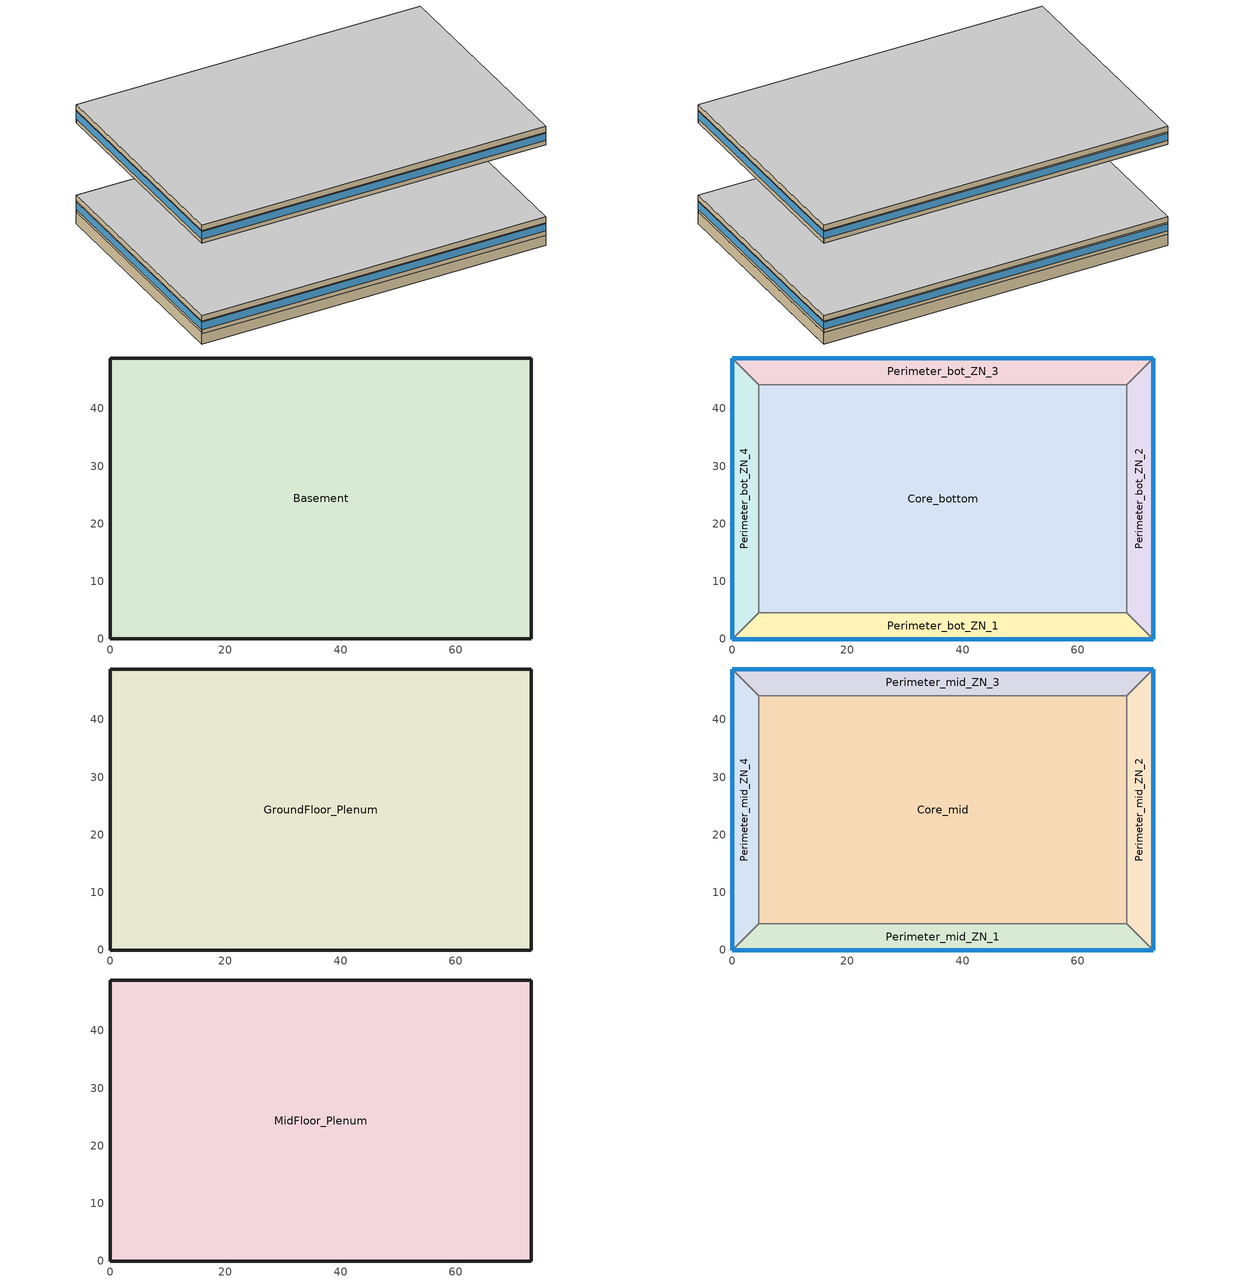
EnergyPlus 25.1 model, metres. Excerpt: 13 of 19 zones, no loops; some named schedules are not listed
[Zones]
Basement
 floor ground (Unheated - 4in Slab with Carpet_Ext-slab): 73.11,48.78 73.11,0.04 0,0.04 0,48.78 z-2.24
 wall ground (Unheated - 4in Slab with Carpet_Ext-slab): 73.11,48.78 0,48.78 0,0.04 73.11,0.04 73.11,48.78 z-2.24:0.2
Core_bottom
 floor to Basement (INT-FLOOR-TOPSIDE): 68.53,44.16 68.53,4.57 4.57,4.57 4.57,44.16 z0
 wall to Perimeter_bot_ZN_1 (Standard_Int-Wall): 4.57,4.57 68.53,4.57 z0:2.74
 wall to Perimeter_bot_ZN_4 (Standard_Int-Wall): 4.57,44.16 4.57,4.57 z0:2.74
 wall to Perimeter_bot_ZN_3 (Standard_Int-Wall): 68.53,44.16 4.57,44.16 z0:2.74
 wall to Perimeter_bot_ZN_2 (Standard_Int-Wall): 68.53,4.57 68.53,44.16 z0:2.74
Perimeter_bot_ZN_3
 floor to Basement (INT-FLOOR-TOPSIDE): 4.57,44.16 0,48.74 73.11,48.74 68.53,44.16 z0
 wall outside (Mass_R-7.6 ci_Ext-wall): 73.11,48.74 0,48.74 z0:2.74
 wall to Perimeter_bot_ZN_4 (Standard_Int-Wall): 0,48.74 4.57,44.16 z0:2.74
 wall to Perimeter_bot_ZN_2 (Standard_Int-Wall): 68.53,44.16 73.11,48.74 z0:2.74
 window (std_window_UValue_3.237_SHGC_0.49_VT_0.622): 73.11,48.74 0,48.74 z0.91:2.5
Perimeter_bot_ZN_2
 floor to Basement (INT-FLOOR-TOPSIDE): 68.53,44.16 73.11,48.74 73.11,0 68.53,4.57 z0
 wall outside (Mass_R-7.6 ci_Ext-wall): 73.11,0 73.11,48.74 z0:2.74
 wall to Perimeter_bot_ZN_1 (Standard_Int-Wall): 68.53,4.57 73.11,0 z0:2.74
 window (std_window_UValue_3.237_SHGC_0.39_VT_0.495_east): 73.11,0 73.11,48.74 z0.91:2.5
Perimeter_bot_ZN_1
 floor to Basement (INT-FLOOR-TOPSIDE): 68.53,4.57 73.11,0 0,0 4.57,4.57 z0
 wall outside (Mass_R-7.6 ci_Ext-wall): 0,0 73.11,0 z0:2.74
 wall to Perimeter_bot_ZN_4 (Standard_Int-Wall): 4.57,4.57 0,0 z0:2.74
 window (std_window_UValue_3.237_SHGC_0.39_VT_0.495): 0,0 73.11,0 z0.91:2.5
Perimeter_bot_ZN_4
 floor to Basement (INT-FLOOR-TOPSIDE): 4.57,4.57 0,0 0,48.74 4.57,44.16 z0
 wall outside (Mass_R-7.6 ci_Ext-wall): 0,48.74 0,0 z0:2.74
 window (std_window_UValue_3.237_SHGC_0.39_VT_0.495_west): 0,48.74 0,0 z0.91:2.5
GroundFloor_Plenum
 floor to Core_bottom (DropCeiling): 68.53,4.57 4.57,4.57 4.57,44.16 68.53,44.16 z2.74
 floor to Perimeter_bot_ZN_1 (DropCeiling): 4.57,4.57 68.53,4.57 73.11,0 0,0 z2.74
 floor to Perimeter_bot_ZN_2 (DropCeiling): 73.11,48.74 73.11,0 68.53,4.57 68.53,44.16 z2.74
 floor to Perimeter_bot_ZN_3 (DropCeiling): 68.53,44.16 4.57,44.16 0,48.74 73.11,48.74 z2.74
 floor to Perimeter_bot_ZN_4 (DropCeiling): 4.57,44.16 4.57,4.57 0,0 0,48.74 z2.74
 wall outside (Mass_R-7.6 ci_Ext-wall): 0,48.74 0,0 73.11,0 73.11,48.74 0,48.74 z2.74:3.96
 ceiling adiabatic (INT-FLOOR-UNDERSIDE): 73.11,0 73.11,48.74 0,48.74 0,0 z3.96
Core_mid
 floor adiabatic (INT-FLOOR-TOPSIDE): 68.53,44.16 68.53,4.57 4.57,4.57 4.57,44.16 z19.82
 wall to Perimeter_mid_ZN_1 (Standard_Int-Wall): 4.57,4.57 68.53,4.57 z19.82:22.56
 wall to Perimeter_mid_ZN_4 (Standard_Int-Wall): 4.57,44.16 4.57,4.57 z19.82:22.56
 wall to Perimeter_mid_ZN_3 (Standard_Int-Wall): 68.53,44.16 4.57,44.16 z19.82:22.56
 wall to Perimeter_mid_ZN_2 (Standard_Int-Wall): 68.53,4.57 68.53,44.16 z19.82:22.56
Perimeter_mid_ZN_3
 floor adiabatic (INT-FLOOR-TOPSIDE): 4.57,44.16 0,48.74 73.11,48.74 68.53,44.16 z19.82
 wall outside (Mass_R-7.6 ci_Ext-wall): 73.11,48.74 0,48.74 z19.82:22.56
 wall to Perimeter_mid_ZN_4 (Standard_Int-Wall): 0,48.74 4.57,44.16 z19.82:22.56
 wall to Perimeter_mid_ZN_2 (Standard_Int-Wall): 68.53,44.16 73.11,48.74 z19.82:22.56
 window (std_window_UValue_3.237_SHGC_0.49_VT_0.622): 73.11,48.74 0,48.74 z20.73:22.32
Perimeter_mid_ZN_2
 floor adiabatic (INT-FLOOR-TOPSIDE): 68.53,44.16 73.11,48.74 73.11,0 68.53,4.57 z19.82
 wall outside (Mass_R-7.6 ci_Ext-wall): 73.11,0 73.11,48.74 z19.82:22.56
 wall to Perimeter_mid_ZN_1 (Standard_Int-Wall): 68.53,4.57 73.11,0 z19.82:22.56
 window (std_window_UValue_3.237_SHGC_0.39_VT_0.495_east): 73.11,0 73.11,48.74 z20.73:22.32
Perimeter_mid_ZN_1
 floor adiabatic (INT-FLOOR-TOPSIDE): 68.53,4.57 73.11,0 0,0 4.57,4.57 z19.82
 wall outside (Mass_R-7.6 ci_Ext-wall): 0,0 73.11,0 z19.82:22.56
 wall to Perimeter_mid_ZN_4 (Standard_Int-Wall): 4.57,4.57 0,0 z19.82:22.56
 window (std_window_UValue_3.237_SHGC_0.39_VT_0.495): 0,0 73.11,0 z20.73:22.32
Perimeter_mid_ZN_4
 floor adiabatic (INT-FLOOR-TOPSIDE): 4.57,4.57 0,0 0,48.74 4.57,44.16 z19.82
 wall outside (Mass_R-7.6 ci_Ext-wall): 0,48.74 0,0 z19.82:22.56
 window (std_window_UValue_3.237_SHGC_0.39_VT_0.495_west): 0,48.74 0,0 z20.73:22.32
MidFloor_Plenum
 floor to Perimeter_mid_ZN_1 (DropCeiling): 73.11,0 0,0 4.57,4.57 68.53,4.57 z22.56
 floor to Perimeter_mid_ZN_4 (DropCeiling): 0,0 0,48.74 4.57,44.16 4.57,4.57 z22.56
 floor to Perimeter_mid_ZN_2 (DropCeiling): 73.11,0 68.53,4.57 68.53,44.16 73.11,48.74 z22.56
 floor to Perimeter_mid_ZN_3 (DropCeiling): 0,48.74 73.11,48.74 68.53,44.16 4.57,44.16 z22.56
 floor to Core_mid (DropCeiling): 68.53,4.57 4.57,4.57 4.57,44.16 68.53,44.16 z22.56
 wall outside (Mass_R-7.6 ci_Ext-wall): 73.11,48.74 0,48.74 0,0 73.11,0 73.11,48.74 z22.56:23.78
 ceiling adiabatic (INT-FLOOR-UNDERSIDE): 73.11,48.74 0,48.74 0,0 73.11,0 z23.78
[Building]
Benchmark Large Office New V1.1_3.1: North Axis {deg}=0; Terrain=City; Loads Convergence Tolerance Value {W}=0.04; Temperature Convergence Tolerance Value {deltaC}=0.2; Solar Distribution=FullInteriorAndExterior; Maximum Number of Warmup Days=25; Minimum Number of Warmup Days=6
[Site:Location]
CHICAGO_IL_USA TMY2-94846: Latitude {deg}=41.78; Longitude {deg}=-87.75; Time Zone {hr}=-6; Elevation {m}=190
[Site:GroundTemperature:BuildingSurface]
19.96, 19.94, 19.99, 20.04, 20.09, 20.17, 20.21, 20.24, 20.23, 20.2, 20.17, 20.12
[Site:WaterMainsTemperature]
Calculation Method=CORRELATION; Annual Average Outdoor Air Temperature {C}=9.69; Maximum Difference In Monthly Average Outdoor Air Temperatures {deltaC}=28.1
[SizingPeriod:DesignDay] Day of Month=21; Humidity Condition Type=Wetbulb; Barometric Pressure {Pa}=99063; Rain Indicator=No; Snow Indicator=No; Daylight Saving Time Indicator=No; Solar Model Indicator=ASHRAEClearSky
Name | Month | Day Type | Maximum Dry-Bulb Temperature {C} | Daily Dry-Bulb Temperature Range {deltaC} | Wetbulb or DewPoint at Maximum Dry-Bulb {C} | Wind Speed {m/s} | Wind Direction {deg} | Sky Clearness
CHICAGO Ann Htg 99.6% Condns DB | 1 | WinterDesignDay | -20.6 | 0 | -20.6 | 4.9 | 270 | 0
CHICAGO Ann Clg .4% Condns DB=>MWB | 7 | SummerDesignDay | 33.2 | 10.7 | 23.8 | 5.3 | 230 | 1
[WindowMaterial:Glazing] Optical Data Type=SpectralAverage; Thickness {m}=0.003; Infrared Transmittance at Normal Incidence=0; Front Side Infrared Hemispherical Emissivity=0.9; Back Side Infrared Hemispherical Emissivity=0.9; Conductivity {W/m-K}=0.0199; Dirt Correction Factor for Solar and Visible Transmittance=1; Solar Diffusing=No
Name | Solar Transmittance at Normal Incidence | Front Side Solar Reflectance at Normal Incidence | Back Side Solar Reflectance at Normal Incidence | Visible Transmittance at Normal Incidence | Front Side Visible Reflectance at Normal Incidence | Back Side Visible Reflectance at Normal Incidence
Theoretical Glass [66] | 0.3832 | 0.5668 | 0.5668 | 0.495 | 0.455 | 0.455
Theoretical Glass [67] | 0.4826 | 0.4674 | 0.4674 | 0.6216 | 0.3284 | 0.3284
[Material] Thermal Absorptance=0.9
Name | Roughness | Thickness {m} | Conductivity {W/m-K} | Density {kg/m3} | Specific Heat {J/kg-K} | Solar Absorptance | Visible Absorptance
GP01 1/2 GYPSUM | Smooth | 0.0127 | 0.16 | 800 | 1090 | 0.7 | 0.5
1IN Stucco | Smooth | 0.0253 | 0.6918 | 1858 | 837 | 0.92 | 0.92
8IN Concrete HW | MediumRough | 0.2033 | 1.7296 | 2243 | 837 | 0.65 | 0.65
Wall Insulation [5] | MediumRough | 0.0453 | 0.0432 | 91 | 837 | 0.5 | 0.5
1/2IN Gypsum | Smooth | 0.0127 | 0.16 | 784.9 | 830 | 0.92 | 0.92
MAT-CC05 4 HW CONCRETE | Rough | 0.1016 | 1.311 | 2240 | 836.8 | 0.7 | 0.7
Std Wood 6inch | MediumSmooth | 0.15 | 0.12 | 540 | 1210 | 0.7 | 0.7
Std AC02 | MediumSmooth | 0.0127 | 0.057 | 288 | 1339 | 0.7 | 0.2
Std MAT-CC05 4  MW CONCRETE | Rough | 0.1 | 0.858 | 1968 | 836.8 | 0.7 | 0.2
[Material:NoMass] Roughness=VeryRough; Thermal Absorptance=0.9; Solar Absorptance=0.7; Visible Absorptance=0.8
Name | Thermal Resistance {m2-K/W}
CP02 CARPET PAD | 0.2165
Std CP02 CARPET PAD | 0.21648
[Construction]
InteriorFurnishings: Std Wood 6inch
INT-FLOOR-TOPSIDE: Std MAT-CC05 4  MW CONCRETE, Std CP02 CARPET PAD
INT-FLOOR-UNDERSIDE: Std CP02 CARPET PAD, Std MAT-CC05 4  MW CONCRETE
DropCeiling: Std AC02
std_window_UValue_3.237_SHGC_0.39_VT_0.495; std_window_UValue_3.237_SHGC_0.39_VT_0.495_east; std_window_UValue_3.237_SHGC_0.39_VT_0.495_west: Theoretical Glass [66]
std_window_UValue_3.237_SHGC_0.49_VT_0.622: Theoretical Glass [67]
Standard_Int-Wall: GP01 1/2 GYPSUM, GP01 1/2 GYPSUM
Mass_R-7.6 ci_Ext-wall: 1IN Stucco, 8IN Concrete HW, Wall Insulation [5], 1/2IN Gypsum
Unheated - 4in Slab with Carpet_Ext-slab: MAT-CC05 4 HW CONCRETE, CP02 CARPET PAD
[ComponentCost:LineItem]
Name | Line Item Type | Item | Cost per Area {$/m2} | Cost per Each {$} | Quantity
Interior Furnishings | Construction | InteriorFurnishings | 1
Interior Floor | Construction | INT-FLOOR-UNDERSIDE | 15
Drop Ceiling | Construction | DropCeiling | 10
south:std_window_UValue_3.237_SHGC_0.39_VT_0.495 | Construction | std_window_UValue_3.237_SHGC_0.39_VT_0.495 | 215.97
east:std_window_UValue_3.237_SHGC_0.39_VT_0.495_east | Construction | std_window_UValue_3.237_SHGC_0.39_VT_0.495_east | 215.97
north:std_window_UValue_3.237_SHGC_0.49_VT_0.622 | Construction | std_window_UValue_3.237_SHGC_0.49_VT_0.622 | 209.729
west:std_window_UValue_3.237_SHGC_0.39_VT_0.495_west | Construction | std_window_UValue_3.237_SHGC_0.39_VT_0.495_west | 215.97
roofs:IEAD_R-15 ci_Roof | Construction | IEAD_R-15 ci_Roof | 34.3904
int-walls:Standard_Int-Wall | Construction | Standard_Int-Wall | 1
ext-walls:Mass_R-7.6 ci_Ext-wall | Construction | Mass_R-7.6 ci_Ext-wall | 42.9231
ext-slab:Unheated - 4in Slab with Carpet_Ext-slab | Construction | Unheated - 4in Slab with Carpet_Ext-slab | 24.86
Infiltration:GroundFloor_Plenum | General | GroundFloor_Plenum |  | 1 | 0.0845
Infiltration:MidFloor_Plenum | General | MidFloor_Plenum |  | 1 | 0.8447
[Zone] Type=1; Ceiling Height {m}=-9999; Floor Area {m2}=autocalculate
Name | Multiplier | Volume {m3} | Part of Total Floor Area
Basement | 1 | 8690.42 | Yes
Core_bottom | 1 | 6948.69 | Yes
Core_mid | 10 | 6948.69 | Yes
Perimeter_bot_ZN_3 | 1 | 860.0048 | Yes
Perimeter_bot_ZN_2; Perimeter_bot_ZN_4 | 1 | 554.2198 | Yes
Perimeter_bot_ZN_1 | 1 | 860.0236 | Yes
Perimeter_mid_ZN_3 | 10 | 860.0048 | Yes
Perimeter_mid_ZN_2; Perimeter_mid_ZN_4 | 10 | 554.2198 | Yes
Perimeter_mid_ZN_1 | 10 | 860.0236 | Yes
GroundFloor_Plenum | 1 | 4344.14 | No
MidFloor_Plenum | 10 | 4344.14 | No
[InternalMass] Construction=InteriorFurnishings
Name | Zone or ZoneList | Surface Area {m2}
Basement_InternalMass_1 | Basement | 7126.21
Core_bottom_InternalMass_1 | Core_bottom | 5064.65
Core_mid_InternalMass_1 | Core_mid | 5064.65
Perimeter_bot_ZN_3_InternalMass_1 | Perimeter_bot_ZN_3 | 626.8257
Perimeter_bot_ZN_2_InternalMass_1 | Perimeter_bot_ZN_2 | 403.9503
Perimeter_bot_ZN_1_InternalMass_1 | Perimeter_bot_ZN_1 | 626.8394
Perimeter_bot_ZN_4_InternalMass_1 | Perimeter_bot_ZN_4 | 403.9503
Perimeter_mid_ZN_3_InternalMass_1 | Perimeter_mid_ZN_3 | 626.8257
Perimeter_mid_ZN_2_InternalMass_1 | Perimeter_mid_ZN_2 | 403.9503
Perimeter_mid_ZN_1_InternalMass_1 | Perimeter_mid_ZN_1 | 626.8394
Perimeter_mid_ZN_4_InternalMass_1 | Perimeter_mid_ZN_4 | 403.9503
[People] Number of People Schedule=BLDG_OCC_SCH; Number of People Calculation Method=People; Fraction Radiant=0.3; Sensible Heat Fraction=AUTOCALCULATE; Activity Level Schedule=ACTIVITY_SCH; Carbon Dioxide Generation Rate {m3/s-W}=3.82E-8; Enable ASHRAE 55 Comfort Warnings=No; Mean Radiant Temperature Calculation Type=EnclosureAveraged; Work Efficiency Schedule=WORK_EFF_SCH; Clothing Insulation Calculation Method=ClothingInsulationSchedule; Clothing Insulation Schedule=CLOTHING_SCH; Air Velocity Schedule=AIR_VELO_SCH; Thermal Comfort Model 1 Type=FANGER
Name | Zone or ZoneList or Space or SpaceList | Number of People
Basement | Basement | 95.8476
Core_bottom | Core_bottom | 136.239
Core_mid | Core_mid | 136.239
Perimeter_bot_ZN_3 | Perimeter_bot_ZN_3 | 16.8616
Perimeter_bot_ZN_2 | Perimeter_bot_ZN_2 | 10.8663
Perimeter_bot_ZN_1 | Perimeter_bot_ZN_1 | 16.862
Perimeter_bot_ZN_4 | Perimeter_bot_ZN_4 | 10.8663
Perimeter_mid_ZN_3 | Perimeter_mid_ZN_3 | 16.8616
Perimeter_mid_ZN_2 | Perimeter_mid_ZN_2 | 10.8663
Perimeter_mid_ZN_1 | Perimeter_mid_ZN_1 | 16.862
Perimeter_mid_ZN_4 | Perimeter_mid_ZN_4 | 10.8663
[Lights] Schedule=BLDG_LIGHT_SCH; Design Level Calculation Method=LightingLevel; Return Air Fraction=0; Fraction Radiant=0.7; Fraction Visible=0.2; Fraction Replaceable=1; Return Air Fraction Calculated from Plenum Temperature=No
Name | Zone or ZoneList or Space or SpaceList | Lighting Level {W}
Basement_Lights | Basement | 38339
Core_bottom_Lights | Core_bottom | 27247.8
Core_mid_Lights | Core_mid | 27247.8
Perimeter_bot_ZN_3_Lights | Perimeter_bot_ZN_3 | 3372.32
Perimeter_bot_ZN_2_Lights | Perimeter_bot_ZN_2 | 2173.25
Perimeter_bot_ZN_1_Lights | Perimeter_bot_ZN_1 | 3372.4
Perimeter_bot_ZN_4_Lights | Perimeter_bot_ZN_4 | 2173.25
Perimeter_mid_ZN_3_Lights | Perimeter_mid_ZN_3 | 3372.32
Perimeter_mid_ZN_2_Lights | Perimeter_mid_ZN_2 | 2173.25
Perimeter_mid_ZN_1_Lights | Perimeter_mid_ZN_1 | 3372.4
Perimeter_mid_ZN_4_Lights | Perimeter_mid_ZN_4 | 2173.25
[ElectricEquipment] Schedule=BLDG_EQUIP_SCH; Design Level Calculation Method=EquipmentLevel; Fraction Latent=0; Fraction Radiant=0.5; Fraction Lost=0
Name | Zone or ZoneList or Space or SpaceList | Design Level {W}
Basement_PlugMisc_Equip | Basement | 17245.4
Core_bottom_PlugMisc_Equip | Core_bottom | 20435.8
Core_mid_PlugMisc_Equip | Core_mid | 20435.8
Perimeter_bot_ZN_3_PlugMisc_Equip | Perimeter_bot_ZN_3 | 2529.24
Perimeter_bot_ZN_2_PlugMisc_Equip | Perimeter_bot_ZN_2 | 1629.94
Perimeter_bot_ZN_1_PlugMisc_Equip | Perimeter_bot_ZN_1 | 2529.3
Perimeter_bot_ZN_4_PlugMisc_Equip | Perimeter_bot_ZN_4 | 1629.94
Perimeter_mid_ZN_3_PlugMisc_Equip | Perimeter_mid_ZN_3 | 2529.24
Perimeter_mid_ZN_2_PlugMisc_Equip | Perimeter_mid_ZN_2 | 1629.94
Perimeter_mid_ZN_1_PlugMisc_Equip | Perimeter_mid_ZN_1 | 2529.3
Perimeter_mid_ZN_4_PlugMisc_Equip | Perimeter_mid_ZN_4 | 1629.94
[ZoneInfiltration:DesignFlowRate] Design Flow Rate Calculation Method=Flow/Zone; Constant Term Coefficient=1; Temperature Term Coefficient=0; Velocity Term Coefficient=0; Velocity Squared Term Coefficient=0
Name | Zone or ZoneList or Space or SpaceList | Schedule | Design Flow Rate {m3/s}
Perimeter_bot_ZN_3_Infiltration | Perimeter_bot_ZN_3 | INFIL_QUARTER_ON_SCH | 0.0597
Perimeter_bot_ZN_2_Infiltration | Perimeter_bot_ZN_2 | INFIL_QUARTER_ON_SCH | 0.04
Perimeter_bot_ZN_1_Infiltration | Perimeter_bot_ZN_1 | INFIL_QUARTER_ON_SCH | 0.0597
Perimeter_bot_ZN_4_Infiltration | Perimeter_bot_ZN_4 | INFIL_QUARTER_ON_SCH | 0.04
Perimeter_mid_ZN_3_Infiltration | Perimeter_mid_ZN_3 | INFIL_QUARTER_ON_SCH | 0.0597
Perimeter_mid_ZN_2_Infiltration | Perimeter_mid_ZN_2 | INFIL_QUARTER_ON_SCH | 0.04
Perimeter_mid_ZN_1_Infiltration | Perimeter_mid_ZN_1 | INFIL_QUARTER_ON_SCH | 0.0597
Perimeter_mid_ZN_4_Infiltration | Perimeter_mid_ZN_4 | INFIL_QUARTER_ON_SCH | 0.04
GroundFloor_Plenum_Infiltration | GroundFloor_Plenum | ALWAYS_ON | 0.0845
MidFloor_Plenum_Infiltration | MidFloor_Plenum | ALWAYS_ON | 0.0845
[Exterior:Lights]
Exterior Facade Lighting: Schedule=ALWAYS_ON; Design Level {W}=3997.5; Control Option=AstronomicalClock
[UtilityCost:Tariff]
Name | Output Meter | Conversion Factor Choice | Time of Use Period Schedule | Season Schedule | Demand Window Length | Monthly Charge or Variable | Group
PSEG_LPL_LargePowLit750kw; PSEG_LPL_LargePowerLight | Electricity:Facility | kWh | PSEGTOUSched | PSEGSeasonSchedule | HalfHour | 347.77 | Comm Elect
PSEG_GLP_GeneralLightPow | Electricity:Facility | kWh |  | PSEGSeasonSchedule | HalfHour | 3.96 | Comm Elect
NJ_EIAMonthlyRateGas | NaturalGas:Facility | MCF |  |  |  | 0 | Comm Gas
[UtilityCost:Charge:Simple]
Name | Utility Cost Charge Simple | Tariff | Source Variable | Season | Category Variable | Cost per Unit Value or Variable
 | SummerBasicPeakCharge | PSEG_LPL_LargePowLit750kw | PeakEnergy | Summer | EnergyCharges | 0.0956
 | SummerBasicOFfPeakCharge | PSEG_LPL_LargePowLit750kw | OffPeakEnergy | Summer | EnergyCharges | 0.0373
 | WinterBasicPeakCharge | PSEG_LPL_LargePowLit750kw | PeakEnergy | Winter | EnergyCharges | 0.0651
 | WinterBasicOFfPeakCharge | PSEG_LPL_LargePowLit750kw | OffPeakEnergy | winter | EnergyCharges | 0.0391
 | DistributionCharge | PSEG_LPL_LargePowLit750kw | totalEnergy | Annual | EnergyCharges | 0.0021
 | DistributionDemandCharge | PSEG_LPL_LargePowLit750kw | totalDemand | Annual | DemandCharges | 3.0144
 | SummerDistributionDemandCharge | PSEG_LPL_LargePowLit750kw | totalDemand | Summer | DemandCharges | 7.1715
 | WinterDistributionDemandCharge | PSEG_LPL_LargePowLit750kw | totalDemand | Winter | DemandCharges | 0.516
 | SummerGenerationDemandCharge | PSEG_LPL_LargePowLit750kw | totalDemand | Summer | DemandCharges | 1.068
 | TransmissionDemandCharge | PSEG_LPL_LargePowLit750kw | totalDemand | Annual | DemandCharges | 1.5729
 | taxofEightPercent | PSEG_LPL_LargePowLit750kw | SubTotal | Summer | Taxes | 0.08
 | SummerBasicPeakCharge | PSEG_LPL_LargePowerLight | PeakEnergy | Summer | EnergyCharges | 0.0907
 | SummerBasicOFfPeakCharge | PSEG_LPL_LargePowerLight | OffPeakEnergy | Summer | EnergyCharges | 0.0323
 | WinterBasicPeakCharge | PSEG_LPL_LargePowerLight | PeakEnergy | Winter | EnergyCharges | 0.0601
 | WinterBasicOFfPeakCharge | PSEG_LPL_LargePowerLight | OffPeakEnergy | winter | EnergyCharges | 0.0341
 | DistributionCharge | PSEG_LPL_LargePowerLight | totalEnergy | Annual | EnergyCharges | 0.0021
 | DistributionDemandCharge | PSEG_LPL_LargePowerLight | totalDemand | Annual | DemandCharges | 3.0144
 | SummerDistributionDemandCharge | PSEG_LPL_LargePowerLight | totalDemand | Summer | DemandCharges | 7.1715
 | WinterDistributionDemandCharge | PSEG_LPL_LargePowerLight | totalDemand | Winter | DemandCharges | 0.516
 | SummerGenerationDemandCharge | PSEG_LPL_LargePowerLight | totalDemand | Summer | DemandCharges | 1.068
 | TransmissionDemandCharge | PSEG_LPL_LargePowerLight | totalDemand | Annual | DemandCharges | 1.5729
 | taxofEightPercent | PSEG_LPL_LargePowerLight | SubTotal | Summer | Taxes | 0.08
 | SummerDistributionCharge | PSEG_GLP_GeneralLightPow | totalEnergy | Summer | EnergyCharges | 0.0127
 | WinterDistributionCharge | PSEG_GLP_GeneralLightPow | totalEnergy | Winter | EnergyCharges | 0.0057
 | SummerGenerationCharge | PSEG_GLP_GeneralLightPow | totalEnergy | Summer | EnergyCharges | 0.066
 | WinterGenerationCharge | PSEG_GLP_GeneralLightPow | totalEnergy | Winter | EnergyCharges | 0.0483
 | WinterGenerationDemandCharge | PSEG_GLP_GeneralLightPow | totalDemand | Winter | DemandCharges | 0.5163
